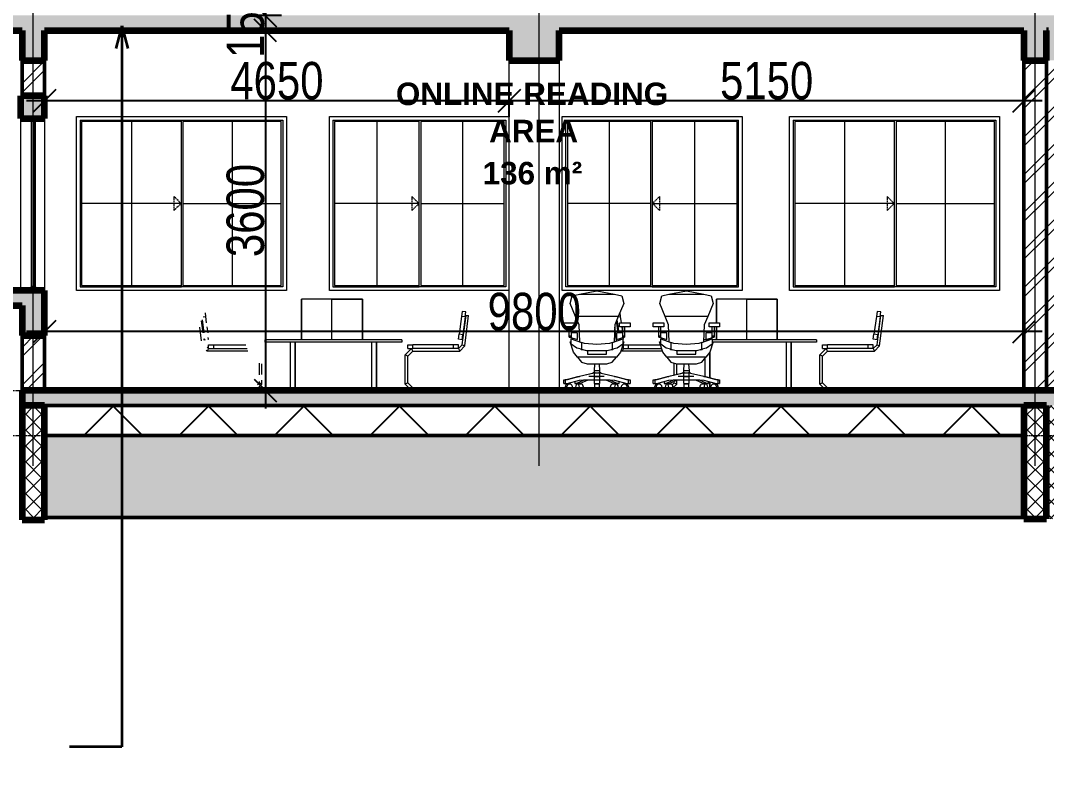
# Model space of a CAD drawing. Header units: millimetres. Extents: x -35190 to 411743, y -233114 to 23872.
# Drawn here: x 71178 to 81443, y -224186 to -216586 of the extents above; entities that cross this region are included whole.
import ezdxf

# ---------------------------------------------------------------- set-up
doc = ezdxf.new("R2010")
doc.units = ezdxf.units.MM
doc.linetypes.add('Centre', pattern=[31.75, 6.35, -4.7625, 15.875, -4.7625])
doc.linetypes.add('Grid Line', pattern=[22.225, 12.7, -3.175, 3.175, -3.175])
for name, color, linetype, lineweight in [('A-ANNO-DIMS', 211, 'Continuous', 9), ('A-AREA-IDEN', 2, 'Continuous', 9), ('A-DETL-GENF', 92, 'Continuous', 18), ('A-DETL-THIN', 151, 'Continuous', 18), ('A-FLOR-LEVL', 51, 'Continuous', 18), ('A-GENM', 13, 'Continuous', 18), ('A-GLAZ', 151, 'Continuous', 18), ('A-GLAZ-SILL', 1, 'Continuous', 18), ('A-WALL', 113, 'Continuous', 18), ('A-WALL-PATT', 111, 'Continuous', 18), ('G-ANNO-TEXT', 231, 'Continuous', 9), ('G-IMPT', 8, 'Continuous', 18), ('I-FURN', 30, 'Continuous', 18), ('Q-CASE', 31, 'Continuous', 18), ('S-GRID', 1, 'Continuous', 9)]:
    doc.layers.add(name, color=color, linetype=linetype, lineweight=lineweight)
doc.styles.add('Arial_3', font='arial.ttf', dxfattribs={"width": 0.8, "height": 375})
doc.styles.add('Arial_B', font='arialbd.ttf', dxfattribs={"height": 225})
doc.styles.add('Tempus Sans ITC_B', font='', dxfattribs={"height": 300})
doc.styles.get('Tempus Sans ITC_B').set_extended_font_data('Tempus Sans ITC', bold=True)
doc.dimstyles.new('main_4_5mm', dxfattribs={"dimscale": 304.8, "dimtxt": 382.597275, "dimasz": 0.738189, "dimexe": 0.590551, "dimexo": 0.0625, "dimgap": 0.024606, "dimtad": 1, "dimdec": 0, "dimzin": 0, "dimdsep": 46, "dimtxsty": 'Arial_3', "dimblk1": 'OBLIQUE', "dimblk2": 'OBLIQUE', "dimsah": 1, "dimcen": 0.09, "dimdle": 0.590551, "dimazin": 0, "dimtfac": 1, "dimtdec": 4, "dimtix": 1, "dimtmove": 0, "dimatfit": 3, "dimfxl": 0.590551, "dimfxlon": 1, "dimtvp": 1, "dimtolj": 1, "dimtzin": 0, "dimarcsym": 2})
pattern_1 = [(45, (95014.18, -213760.84), (-188.5854, 188.5854), []), (45, (95014.18, -213475.09), (-188.5854, 188.5854), [])]

# ---------------------------------------------------------------- blocks, each defined once
blk = doc.blocks.new('Sliding - 2L - SL1_5 X 1_8-424779-Section 3')
at = {"layer": 'A-GLAZ'}
h = blk.add_hatch(dxfattribs=at)
h.set_pattern_fill('FP_2', color=256, style=0, pattern_type=2)
h.set_pattern_definition([(45, (12995.35, 6975), (-159.099, 159.099), []), (135, (12995.35, 6975), (-159.099, -159.099), [])])
h.paths.add_polyline_path([(-10841, 1450), (-10736, 1450), (-10736, 1470), (-10841, 1470)])
for p, q in [((-10841, 3170), (-10841, 1470)), ((-10736, 3154), (-10736, 1486)), ((-10691, 1486), (-10691, 3154))]:
    blk.add_line(p, q, dxfattribs=at)
at = {"layer": 'A-GLAZ', "lineweight": 25}
for p, q in [((-10736, 3170), (-10736, 3154)), ((-10736, 3154), (-10691, 3154)), ((-10691, 3154), (-10691, 3170)), ((-10736, 1470), (-10841, 1470)), ((-10841, 1470), (-10841, 1450)), ((-10691, 1486), (-10736, 1486)), ((-10736, 1486), (-10736, 1450)), ((-10736, 1450), (-10736, 1470)), ((-10691, 1450), (-10691, 1486))]:
    blk.add_line(p, q, dxfattribs=at)
at = {"layer": 'A-GLAZ-SILL'}
blk.add_line((-10701, 1486), (-10701, 3154), dxfattribs=at)
blk = doc.blocks.new('Sliding - 2L - SL2_1 X 1_8-416756-Section 3')
at = {"layer": 'A-GLAZ'}
for p, q in [((-10245, 3154), (-10245, 1486)), ((-10245, 3154), (-9231, 3154)), ((-10230, 3139), (-10230, 1501)), ((-9231, 3139), (-10230, 3139)), ((-9731, 3139), (-9731, 1501)), ((-9231, 1486), (-9231, 3154)), ((-9231, 3154), (-8217, 3154)), ((-9216, 3139), (-9216, 1501)), ((-8232, 3139), (-9216, 3139)), ((-8724, 3139), (-8724, 1501)), ((-8232, 1501), (-8232, 3139)), ((-8217, 3154), (-8217, 1486)), ((-9235, 2320), (-10230, 2320)), ((-9216, 2320), (-8232, 2320)), ((-10245, 1486), (-9231, 1486)), ((-10230, 1501), (-9231, 1501)), ((-8217, 1486), (-9231, 1486)), ((-9216, 1501), (-8232, 1501))]:
    blk.add_line(p, q, dxfattribs=at)
at = {"layer": 'A-GLAZ', "linetype": 'Centre'}
for p, q in [((-9235, 2320), (-9306, 2391)), ((-9306, 2391), (-9306, 2249)), ((-9235, 2320), (-9306, 2249))]:
    blk.add_line(p, q, dxfattribs=at)
blk = doc.blocks.new('Sliding - 2L - SL1_8 X 1_8-417365-Section 3')
at = {"layer": 'A-GLAZ'}
for p, q in [((-7715, 3154), (-7715, 1486)), ((-7715, 3154), (-6851, 3154)), ((-7700, 3139), (-7700, 1501)), ((-6851, 3139), (-7700, 3139)), ((-7276, 3139), (-7276, 1501)), ((-6851, 1486), (-6851, 3154)), ((-6851, 3154), (-5987, 3154)), ((-6836, 3139), (-6836, 1501)), ((-6002, 3139), (-6836, 3139)), ((-6419, 3139), (-6419, 1501)), ((-6002, 1501), (-6002, 3139)), ((-5987, 3154), (-5987, 1486)), ((-6855, 2320), (-7700, 2320)), ((-6836, 2320), (-6002, 2320)), ((-7715, 1486), (-6851, 1486)), ((-7700, 1501), (-6851, 1501)), ((-5987, 1486), (-6851, 1486)), ((-6836, 1501), (-6002, 1501))]:
    blk.add_line(p, q, dxfattribs=at)
at = {"layer": 'A-GLAZ', "linetype": 'Centre'}
for p, q in [((-6855, 2320), (-6926, 2391)), ((-6926, 2391), (-6926, 2249)), ((-6855, 2320), (-6926, 2249))]:
    blk.add_line(p, q, dxfattribs=at)
blk = doc.blocks.new('Sliding - 2L - SL1_8 X 1_8-417557-Section 3')
at = {"layer": 'A-GLAZ'}
for p, q in [((-5385, 1486), (-5385, 3154)), ((-5385, 3154), (-4521, 3154)), ((-5370, 3139), (-5370, 1501)), ((-4536, 3139), (-5370, 3139)), ((-4953, 3139), (-4953, 1501)), ((-4536, 1501), (-4536, 3139)), ((-4521, 3154), (-3657, 3154)), ((-4521, 3154), (-4521, 1486)), ((-3672, 3139), (-4521, 3139)), ((-4097, 3139), (-4097, 1501)), ((-3672, 1501), (-3672, 3139)), ((-3657, 1486), (-3657, 3154)), ((-4536, 2320), (-5370, 2320)), ((-4517, 2320), (-3672, 2320)), ((-4521, 1486), (-5385, 1486)), ((-5370, 1501), (-4536, 1501)), ((-4521, 1501), (-3672, 1501)), ((-4521, 1486), (-3657, 1486))]:
    blk.add_line(p, q, dxfattribs=at)
at = {"layer": 'A-GLAZ', "linetype": 'Centre'}
for p, q in [((-4517, 2320), (-4447, 2391)), ((-4447, 2391), (-4447, 2249)), ((-4517, 2320), (-4447, 2249))]:
    blk.add_line(p, q, dxfattribs=at)
blk = doc.blocks.new('Sliding - 2L - SL2_1 X 1_8-V1-Section 3')
at = {"layer": 'A-GLAZ'}
for p, q in [((-801, 3190), (-816, 3190)), ((-816, 3190), (-816, 1450)), ((-801, 1450), (-816, 1450))]:
    blk.add_line(p, q, dxfattribs=at)
blk = doc.blocks.new('Casework 1 - Casework 1-478824-Section 3')
at = {"layer": 'Q-CASE', "lineweight": 35}
blk.add_line((-10826, 3395), (-10826, 3750), dxfattribs=at)
blk = doc.blocks.new('School05 - 12ZCVC05_dwg-579463-Section 3')
at = {"layer": 'G-IMPT', "lineweight": 9}
for p, q in [((-3575, 1364), (-3879, 1364)), ((-3575, 1364), (-3879, 1364)), ((-3879, 1364), (-3879, 1126)), ((-3879, 1126), (-3879, 1364)), ((-3270, 1364), (-3575, 1364)), ((-3575, 1364), (-3270, 1364)), ((-3575, 958), (-3575, 1364)), ((-3575, 958), (-3575, 1364)), ((-3270, 1364), (-3270, 958)), ((-3270, 958), (-3270, 1364)), ((-3879, 1087), (-3879, 958)), ((-3879, 958), (-3879, 1087)), ((-3947, 958), (-4006, 958)), ((-3947, 958), (-4006, 958)), ((-2876, 958), (-3921, 958)), ((-2876, 958), (-3921, 958)), ((-2876, 933), (-3912, 933)), ((-2876, 933), (-3912, 933)), ((-3181, 933), (-3181, 450)), ((-3181, 933), (-3181, 450)), ((-3130, 933), (-3130, 450)), ((-3130, 450), (-3130, 933)), ((-2876, 958), (-2876, 933)), ((-2876, 958), (-2876, 933)), ((-3943, 834), (-3943, 578)), ((-3943, 578), (-3943, 834)), ((-3994, 770), (-3994, 591)), ((-3994, 770), (-3994, 591)), ((-3994, 521), (-3994, 513)), ((-3994, 521), (-3994, 513)), ((-3943, 537), (-3943, 450)), ((-3943, 450), (-3943, 537))]:
    blk.add_line(p, q, dxfattribs=at)
blk = doc.blocks.new('School05 - School05-579469-Section 3')
blk.add_blockref('School05 - 12ZCVC05_dwg-579463-Section 3', (0, 0))
blk = doc.blocks.new('Armless_Chair_987 - 12ZSTG19_dwg-581259-Section 3')
at = {"layer": 'G-IMPT', "lineweight": 9}
for p, q in [((-4863, 1025), (-4879, 1147)), ((-4874, 1157), (-4856, 1026)), ((-4862, 1187), (-4840, 1190)), ((-4845, 1227), (-4840, 1190)), ((-4840, 1190), (-4832, 1126)), ((-4879, 945), (-4896, 1084)), ((-4826, 1087), (-4818, 1028)), ((-4853, 954), (-4855, 966)), ((-4847, 958), (-4849, 968)), ((-4847, 958), (-4839, 959)), ((-4817, 962), (-4809, 963)), ((-4809, 963), (-4812, 979)), ((-4822, 844), (-4832, 854)), ((-4809, 869), (-4823, 883)), ((-4809, 869), (-4822, 844)), ((-4417, 844), (-4822, 844)), ((-4809, 869), (-4809, 907)), ((-4809, 907), (-4758, 907)), ((-4809, 869), (-4758, 869)), ((-4758, 907), (-4438, 907)), ((-4758, 869), (-4758, 907)), ((-4758, 869), (-4425, 869)), ((-4301, 605), (-4301, 723)), ((-4276, 611), (-4276, 717)), ((-4320, 507), (-4301, 526)), ((-4313, 476), (-4276, 514)), ((-4301, 526), (-4301, 541)), ((-4301, 526), (-4276, 514)), ((-4276, 514), (-4276, 552)), ((-4873, 453), (-4873, 450)), ((-4830, 475), (-4862, 475)), ((-4809, 451), (-4809, 450)), ((-4756, 475), (-4497, 475)), ((-4422, 475), (-4391, 475))]:
    blk.add_line(p, q, dxfattribs=at)
blk = doc.blocks.new('Armless_Chair_987 - Armless_Chair_987-581265-Section 3')
blk.add_blockref('Armless_Chair_987 - 12ZSTG19_dwg-581259-Section 3', (0, 0))
blk = doc.blocks.new('Armless_Chair_987 - 12ZSTG19_dwg-V35-Section 3')
at = {"layer": 'G-IMPT', "lineweight": 9}
for p, q in [((-2271, 1240), (-2278, 1190)), ((-2234, 1235), (-2271, 1240)), ((-2241, 1185), (-2234, 1235)), ((-2278, 1190), (-2302, 1013)), ((-2241, 1185), (-2278, 1190)), ((-2271, 907), (-2233, 1199)), ((-2241, 1185), (-2264, 1008)), ((-2246, 895), (-2208, 1199)), ((-2233, 1199), (-2208, 1199)), ((-2309, 963), (-2302, 1013)), ((-2271, 958), (-2309, 963)), ((-2264, 1008), (-2302, 1013)), ((-2271, 958), (-2264, 1008)), ((-2843, 806), (-2779, 869)), ((-2817, 869), (-2817, 907)), ((-2817, 907), (-2766, 907)), ((-2817, 869), (-2766, 869)), ((-2817, 793), (-2766, 844)), ((-2766, 844), (-2779, 869)), ((-2360, 907), (-2766, 907)), ((-2766, 869), (-2766, 907)), ((-2360, 869), (-2766, 869)), ((-2766, 844), (-2297, 844)), ((-2309, 907), (-2360, 907)), ((-2360, 869), (-2360, 907)), ((-2309, 869), (-2360, 869)), ((-2309, 869), (-2271, 907)), ((-2309, 869), (-2309, 907)), ((-2309, 869), (-2297, 844)), ((-2297, 844), (-2246, 895)), ((-2271, 907), (-2246, 895)), ((-2843, 514), (-2843, 806)), ((-2817, 793), (-2843, 806)), ((-2817, 526), (-2817, 793)), ((-2817, 526), (-2843, 514)), ((-2779, 450), (-2843, 514)), ((-2766, 475), (-2817, 526)), ((-2766, 475), (-2779, 450)), ((-2309, 475), (-2766, 475)), ((-2309, 475), (-2246, 475)), ((-2309, 475), (-2309, 450)), ((-2246, 475), (-2246, 450))]:
    blk.add_line(p, q, dxfattribs=at)
blk = doc.blocks.new('Armless_Chair_987 - Armless_Chair_987-581879-Section 3')
blk.add_blockref('Armless_Chair_987 - 12ZSTG19_dwg-V35-Section 3', (0, 0))
blk = doc.blocks.new('HermanMiller_Seating_Aeron_WorkChair_9870 - Armpad_PostureFit_Graphite-V17-Section 3')
at = {"layer": 'A-GENM'}
blk.add_line((25520, 4339), (25364, 4339), dxfattribs=at)
at = {"layer": 'I-FURN'}
for p, q in [((25179, 5070), (25199, 5146)), ((25199, 5146), (25272, 5162)), ((25272, 5162), (25446, 5198)), ((25272, 5162), (25621, 5162)), ((25446, 5198), (25621, 5162)), ((25621, 5162), (25694, 5146)), ((25694, 5146), (25714, 5070)), ((25233, 4940), (25179, 5070)), ((25714, 5070), (25660, 4940)), ((25268, 4857), (25233, 4940)), ((25660, 4940), (25233, 4940)), ((25660, 4940), (25625, 4857)), ((25114, 4837), (25114, 4876)), ((25114, 4876), (25220, 4876)), ((25220, 4837), (25114, 4837)), ((25170, 4745), (25170, 4837)), ((25188, 4837), (25188, 4745)), ((25220, 4876), (25220, 4837)), ((25274, 4687), (25268, 4857)), ((25625, 4857), (25618, 4687)), ((25673, 4837), (25673, 4876)), ((25673, 4876), (25779, 4876)), ((25779, 4837), (25673, 4837)), ((25704, 4745), (25704, 4837)), ((25723, 4837), (25723, 4745)), ((25779, 4876), (25779, 4837)), ((25170, 4733), (25170, 4745)), ((25170, 4745), (25188, 4745)), ((25170, 4733), (25188, 4733)), ((25173, 4733), (25252, 4709)), ((25252, 4774), (25188, 4778)), ((25188, 4745), (25188, 4733)), ((25252, 4709), (25252, 4774)), ((25704, 4778), (25641, 4774)), ((25641, 4774), (25641, 4709)), ((25641, 4709), (25720, 4733)), ((25704, 4733), (25704, 4745)), ((25704, 4745), (25723, 4745)), ((25704, 4733), (25723, 4733)), ((25723, 4745), (25723, 4733)), ((25211, 4582), (25178, 4687)), ((25178, 4687), (25187, 4687)), ((25187, 4687), (25189, 4685)), ((25189, 4664), (25189, 4717)), ((25189, 4717), (25291, 4681)), ((25245, 4622), (25189, 4664)), ((25291, 4612), (25245, 4622)), ((25322, 4670), (25291, 4681)), ((25291, 4681), (25291, 4612)), ((25446, 4660), (25322, 4670)), ((25571, 4670), (25446, 4660)), ((25602, 4681), (25571, 4670)), ((25602, 4681), (25704, 4717)), ((25602, 4612), (25602, 4681)), ((25648, 4622), (25602, 4612)), ((25704, 4664), (25648, 4622)), ((25715, 4687), (25681, 4582)), ((25704, 4717), (25704, 4664)), ((25704, 4685), (25706, 4687)), ((25706, 4687), (25715, 4687)), ((25252, 4532), (25211, 4582)), ((25641, 4532), (25252, 4532)), ((25252, 4532), (25292, 4482)), ((25285, 4613), (25288, 4610)), ((25288, 4610), (25310, 4607)), ((25291, 4612), (25343, 4599)), ((25343, 4599), (25550, 4599)), ((25352, 4599), (25352, 4563)), ((25352, 4563), (25541, 4563)), ((25541, 4563), (25541, 4599)), ((25550, 4599), (25602, 4612)), ((25583, 4607), (25604, 4610)), ((25600, 4482), (25641, 4532)), ((25604, 4610), (25608, 4613)), ((25681, 4582), (25641, 4532)), ((25292, 4482), (25347, 4467)), ((25347, 4467), (25546, 4467)), ((25422, 4467), (25417, 4396)), ((25476, 4396), (25471, 4467)), ((25546, 4467), (25600, 4482)), ((25133, 4307), (25256, 4340)), ((25272, 4340), (25149, 4307)), ((25256, 4340), (25405, 4374)), ((25256, 4340), (25272, 4340)), ((25427, 4375), (25272, 4340)), ((25409, 4375), (25405, 4374)), ((25409, 4374), (25409, 4375)), ((25413, 4375), (25409, 4375)), ((25413, 4375), (25421, 4375)), ((25417, 4396), (25418, 4373)), ((25446, 4396), (25417, 4396)), ((25421, 4374), (25421, 4375)), ((25421, 4375), (25426, 4375)), ((25421, 4340), (25421, 4374)), ((25421, 4307), (25421, 4340)), ((25421, 4340), (25472, 4340)), ((25426, 4375), (25427, 4375)), ((25427, 4374), (25427, 4375)), ((25427, 4375), (25466, 4375)), ((25476, 4396), (25446, 4396)), ((25472, 4374), (25466, 4375)), ((25466, 4375), (25466, 4374)), ((25466, 4375), (25467, 4375)), ((25467, 4375), (25472, 4375)), ((25472, 4375), (25480, 4375)), ((25472, 4375), (25472, 4374)), ((25621, 4340), (25472, 4374)), ((25472, 4374), (25472, 4340)), ((25472, 4340), (25472, 4307)), ((25475, 4373), (25476, 4396)), ((25484, 4375), (25480, 4375)), ((25488, 4374), (25484, 4375)), ((25484, 4375), (25484, 4374)), ((25488, 4374), (25637, 4340)), ((25744, 4307), (25621, 4340)), ((25621, 4340), (25637, 4340)), ((25637, 4340), (25760, 4307)), ((25114, 4271), (25114, 4307)), ((25114, 4307), (25130, 4307)), ((25114, 4271), (25130, 4271)), ((25149, 4307), (25130, 4307)), ((25130, 4307), (25130, 4271)), ((25130, 4271), (25149, 4271)), ((25149, 4271), (25272, 4304)), ((25173, 4263), (25158, 4263)), ((25225, 4291), (25225, 4271)), ((25225, 4271), (25237, 4271)), ((25237, 4271), (25313, 4304)), ((25278, 4271), (25237, 4271)), ((25293, 4263), (25252, 4263)), ((25272, 4304), (25421, 4307)), ((25354, 4304), (25278, 4271)), ((25313, 4304), (25380, 4306)), ((25354, 4304), (25313, 4304)), ((25421, 4306), (25354, 4304)), ((25421, 4271), (25421, 4307)), ((25421, 4307), (25472, 4307)), ((25421, 4271), (25472, 4271)), ((25472, 4263), (25421, 4263)), ((25421, 4263), (25421, 4232)), ((25421, 4232), (25421, 4200)), ((25423, 4271), (25424, 4263)), ((25469, 4263), (25469, 4271)), ((25472, 4307), (25621, 4304)), ((25472, 4307), (25472, 4271)), ((25539, 4304), (25472, 4306)), ((25472, 4232), (25472, 4263)), ((25472, 4200), (25472, 4232)), ((25513, 4306), (25580, 4304)), ((25615, 4271), (25539, 4304)), ((25580, 4304), (25539, 4304)), ((25580, 4304), (25656, 4271)), ((25641, 4263), (25599, 4263)), ((25656, 4271), (25615, 4271)), ((25621, 4304), (25744, 4271)), ((25656, 4271), (25668, 4271)), ((25668, 4271), (25668, 4291)), ((25735, 4263), (25719, 4263)), ((25763, 4307), (25744, 4307)), ((25744, 4271), (25763, 4271)), ((25763, 4271), (25763, 4307)), ((25763, 4307), (25779, 4307)), ((25763, 4271), (25779, 4271)), ((25779, 4307), (25779, 4271))]:
    blk.add_line(p, q, dxfattribs=at)
for centre, ratio, start_param, end_param in [((25158, 4232), 0.951057, 0, 1.570796), ((25158, 4232), 0.951057, 1.570796, 3.141593), ((25173, 4232), 0.951057, 4.712389, 7.853982), ((25173, 4232), 0.951057, 1.570796, 4.712389), ((25252, 4232), 0.587785, 4.712389, 7.853982), ((25252, 4232), 0.587785, 1.570796, 4.712389), ((25293, 4232), 0.587785, 4.712389, 6.283185), ((25293, 4232), 0.587785, 3.141593, 4.712389), ((25599, 4232), 0.587785, 0, 1.570796), ((25599, 4232), 0.587785, 1.570796, 3.141593), ((25641, 4232), 0.587785, 4.712389, 7.853982), ((25641, 4232), 0.587785, 1.570796, 4.712389), ((25719, 4232), 0.951057, 4.712389, 7.853982), ((25719, 4232), 0.951057, 1.570796, 4.712389), ((25735, 4232), 0.951057, 4.712389, 6.283185), ((25735, 4232), 0.951057, 3.141593, 4.712389)]:
    blk.add_ellipse(centre, major_axis=(0, 31.7), ratio=ratio, start_param=start_param, end_param=end_param, dxfattribs=at)
blk = doc.blocks.new('School05 - 12ZCVC05_dwg-V36-Section 3')
at = {"layer": 'G-IMPT', "lineweight": 9}
for p, q in [((-7725, 1364), (-8029, 1364)), ((-7725, 1364), (-8029, 1364)), ((-8029, 1364), (-8029, 958)), ((-8029, 958), (-8029, 1364)), ((-7420, 1364), (-7725, 1364)), ((-7725, 1364), (-7420, 1364)), ((-7725, 958), (-7725, 1364)), ((-7725, 958), (-7725, 1364)), ((-7420, 1364), (-7420, 958)), ((-7420, 958), (-7420, 1364)), ((-7026, 958), (-8398, 958)), ((-8398, 958), (-8398, 933)), ((-7026, 958), (-8398, 958)), ((-8398, 958), (-8398, 933)), ((-7026, 933), (-8398, 933)), ((-7026, 933), (-8398, 933)), ((-8144, 933), (-8144, 450)), ((-8144, 933), (-8144, 450)), ((-8093, 933), (-8093, 450)), ((-8093, 450), (-8093, 933)), ((-7331, 933), (-7331, 450)), ((-7331, 933), (-7331, 450)), ((-7280, 933), (-7280, 450)), ((-7280, 450), (-7280, 933)), ((-7026, 958), (-7026, 933)), ((-7026, 958), (-7026, 933))]:
    blk.add_line(p, q, dxfattribs=at)
blk = doc.blocks.new('School05 - School05-V37-Section 3')
blk.add_blockref('School05 - 12ZCVC05_dwg-V36-Section 3', (0, 0))
blk = doc.blocks.new('Armless_Chair_987 - Armless_Chair_987-V38-Section 3')
blk.add_blockref('Armless_Chair_987 - 12ZSTG19_dwg-V35-Section 3', (-4150, 0))
blk = doc.blocks.new('_Oblique')
at = {"color": 0, "linetype": 'ByBlock', "lineweight": -2}
blk.add_line((-0.5, -0.5), (0.5, 0.5), dxfattribs=at)
blk = doc.blocks.new('*D1377')
at = {"layer": 'A-ANNO-DIMS', "color": 0, "lineweight": -2, "transparency": 16777216}
for p, q in [((73628, -212756), (73628, -216716)), ((73789, -212936), (73448, -212936)), ((73789, -216536), (73448, -216536))]:
    blk.add_line(p, q, dxfattribs=at)
at = {"layer": 'Defpoints', "color": 0, "transparency": 16777216}
for p in [(73808, -212936), (73628, -216536), (73808, -216536)]:
    blk.add_point(p, dxfattribs=at)
at = {"layer": 'A-ANNO-DIMS', "color": 0, "lineweight": -2, "transparency": 16777216, "xscale": 224.9999999999999, "yscale": 224.9999999999999, "zscale": 224.9999999999999}
for p, rotation in [((73628, -212936), 90), ((73628, -216536), 270)]:
    blk.add_blockref('_Oblique', p, dxfattribs=dict(at, rotation=rotation))
at = {"layer": 'A-ANNO-DIMS', "color": 0, "transparency": 16777216, "insert": (73429, -214736), "char_height": 375, "width": 991.69, "attachment_point": 5, "rotation": 90, "style": 'Arial_3'}
blk.add_mtext('\\A1;3600', dxfattribs=at)
blk = doc.blocks.new('*D1378')
at = {"layer": 'A-ANNO-DIMS', "color": 0, "lineweight": -2, "transparency": 16777216}
for p, q in [((73628, -216536), (73628, -216311)), ((73789, -216536), (73448, -216536)), ((73628, -216536), (73628, -216686)), ((73789, -216686), (73448, -216686)), ((73628, -216686), (73628, -216911))]:
    blk.add_line(p, q, dxfattribs=at)
at = {"layer": 'Defpoints', "color": 0, "transparency": 16777216}
for p in [(73808, -216536), (73628, -216686), (73808, -216686)]:
    blk.add_point(p, dxfattribs=at)
at = {"layer": 'A-ANNO-DIMS', "color": 0, "lineweight": -2, "transparency": 16777216, "xscale": 224.9999999999999, "yscale": 224.9999999999999, "zscale": 224.9999999999999}
for p, rotation in [((73628, -216536), 270), ((73628, -216686), 90)]:
    blk.add_blockref('_Oblique', p, dxfattribs=dict(at, rotation=rotation))
at = {"layer": 'A-ANNO-DIMS', "color": 0, "transparency": 16777216, "insert": (73429, -216611), "char_height": 375, "width": 743.77, "attachment_point": 5, "rotation": 90, "style": 'Arial_3'}
blk.add_mtext('\\A1;150', dxfattribs=at)
blk = doc.blocks.new('*D1379')
at = {"layer": 'A-ANNO-DIMS', "color": 0, "lineweight": -2, "transparency": 16777216}
for p, q in [((73628, -216506), (73628, -220466)), ((73789, -216686), (73448, -216686)), ((73789, -220286), (73448, -220286))]:
    blk.add_line(p, q, dxfattribs=at)
at = {"layer": 'Defpoints', "color": 0, "transparency": 16777216}
for p in [(73808, -216686), (73628, -220286), (73808, -220286)]:
    blk.add_point(p, dxfattribs=at)
at = {"layer": 'A-ANNO-DIMS', "color": 0, "lineweight": -2, "transparency": 16777216, "xscale": 224.9999999999999, "yscale": 224.9999999999999, "zscale": 224.9999999999999}
for p, rotation in [((73628, -216686), 90), ((73628, -220286), 270)]:
    blk.add_blockref('_Oblique', p, dxfattribs=dict(at, rotation=rotation))
at = {"layer": 'A-ANNO-DIMS', "color": 0, "transparency": 16777216, "insert": (73429, -218486), "char_height": 375, "width": 991.69, "attachment_point": 5, "rotation": 90, "style": 'Arial_3'}
blk.add_mtext('\\A1;3600', dxfattribs=at)
blk = doc.blocks.new('*D1403')
at = {"layer": 'A-ANNO-DIMS', "color": 0, "lineweight": -2, "transparency": 16777216}
for p, q in [((76068, -217550), (76068, -217209)), ((81218, -217550), (81218, -217209)), ((81398, -217389), (75888, -217389))]:
    blk.add_line(p, q, dxfattribs=at)
at = {"layer": 'Defpoints', "color": 0, "transparency": 16777216}
for p in [(76068, -217389), (76068, -217569), (81218, -217569)]:
    blk.add_point(p, dxfattribs=at)
at = {"layer": 'A-ANNO-DIMS', "color": 0, "lineweight": -2, "transparency": 16777216, "xscale": 224.9999999999999, "yscale": 224.9999999999999, "zscale": 224.9999999999999, "rotation": 180}
blk.add_blockref('_Oblique', (76068, -217389), dxfattribs=at)
at = {"layer": 'A-ANNO-DIMS', "color": 0, "lineweight": -2, "transparency": 16777216, "xscale": 224.9999999999999, "yscale": 224.9999999999999, "zscale": 224.9999999999999}
blk.add_blockref('_Oblique', (81218, -217389), dxfattribs=at)
at = {"layer": 'A-ANNO-DIMS', "color": 0, "transparency": 16777216, "insert": (78643, -217190), "char_height": 375, "width": 991.69, "attachment_point": 5, "style": 'Arial_3'}
blk.add_mtext('\\A1;5150', dxfattribs=at)
blk = doc.blocks.new('*D1404')
at = {"layer": 'A-ANNO-DIMS', "color": 0, "lineweight": -2, "transparency": 16777216}
for p, q in [((71418, -217550), (71418, -217209)), ((76068, -217550), (76068, -217209)), ((76248, -217389), (71238, -217389))]:
    blk.add_line(p, q, dxfattribs=at)
at = {"layer": 'Defpoints', "color": 0, "transparency": 16777216}
for p in [(71418, -217389), (71418, -217569), (76068, -217569)]:
    blk.add_point(p, dxfattribs=at)
at = {"layer": 'A-ANNO-DIMS', "color": 0, "lineweight": -2, "transparency": 16777216, "xscale": 224.9999999999999, "yscale": 224.9999999999999, "zscale": 224.9999999999999, "rotation": 180}
blk.add_blockref('_Oblique', (71418, -217389), dxfattribs=at)
at = {"layer": 'A-ANNO-DIMS', "color": 0, "lineweight": -2, "transparency": 16777216, "xscale": 224.9999999999999, "yscale": 224.9999999999999, "zscale": 224.9999999999999}
blk.add_blockref('_Oblique', (76068, -217389), dxfattribs=at)
at = {"layer": 'A-ANNO-DIMS', "color": 0, "transparency": 16777216, "insert": (73743, -217190), "char_height": 375, "width": 991.69, "attachment_point": 5, "style": 'Arial_3'}
blk.add_mtext('\\A1;4650', dxfattribs=at)
blk = doc.blocks.new('*D1405')
at = {"layer": 'A-ANNO-DIMS', "color": 0, "lineweight": -2, "transparency": 16777216}
for p, q in [((71418, -219858), (71418, -219517)), ((81218, -219858), (81218, -219517)), ((81398, -219697), (71238, -219697))]:
    blk.add_line(p, q, dxfattribs=at)
at = {"layer": 'Defpoints', "color": 0, "transparency": 16777216}
for p in [(71418, -219697), (71418, -219877), (81218, -219877)]:
    blk.add_point(p, dxfattribs=at)
at = {"layer": 'A-ANNO-DIMS', "color": 0, "lineweight": -2, "transparency": 16777216, "xscale": 224.9999999999999, "yscale": 224.9999999999999, "zscale": 224.9999999999999, "rotation": 180}
blk.add_blockref('_Oblique', (71418, -219697), dxfattribs=at)
at = {"layer": 'A-ANNO-DIMS', "color": 0, "lineweight": -2, "transparency": 16777216, "xscale": 224.9999999999999, "yscale": 224.9999999999999, "zscale": 224.9999999999999}
blk.add_blockref('_Oblique', (81218, -219697), dxfattribs=at)
at = {"layer": 'A-ANNO-DIMS', "color": 0, "transparency": 16777216, "insert": (76318, -219499), "char_height": 375, "width": 991.69, "attachment_point": 5, "style": 'Arial_3'}
blk.add_mtext('\\A1;9800', dxfattribs=at)

msp = doc.modelspace()

# ---------------------------------------------------------------- hatches: boundary and pattern name
at = {"layer": 'A-DETL-GENF'}
h = msp.add_hatch(dxfattribs=at)
h.set_pattern_fill('FP_3', style=0, pattern_type=2)
h.set_pattern_definition([(50, (95014.18, -213760.84), (191.2931, -16.7364), [20.003, -220.028]), (355, (95014.18, -213760.84), (-37.0045, 200.6095), [16.002, -176.022]), (100.451, (95030.13, -213762.23), (154.2901, 183.8728), [17, -186.995]), (46.184, (95014.18, -213707.5), (284.633, -44.1445), [30.004, -330.041]), (96.636, (95037.9, -213711.18), (249.2724, 259.7988), [25.499, -280.492]), (351.184, (95014.18, -213707.5), (249.275, 259.797), [24.003, -264.033]), (21, (95040.85, -213720.83), (159.19475, -107.37875), [20.002, -220.027]), (326, (95040.85, -213720.83), (64.8925, 193.3972), [16.002, -176.022]), (71.451, (95054.12, -213729.78), (224.0884, 86.0174), [17, -186.995]), (37.5, (95014.184, -213760.837), (3.24264, 88.78263), [8.801, -165.087, 8.801, -169.888, -176.689]), (37.5, (95014.184, -213760.837), (3.24264, 88.78263), [-352.577, 8.801, -167.888]), (7.5, (95014.18, -213760.84), (70.16022, 105.18966), [8.801, -93.078, 8.801, -161.087, -67.342]), (7.5, (95014.18, -213760.84), (70.16022, 105.18966), [-271.767, 8.801, -58.541]), (327.5, (94954.71, -213760.84), (142.37024, -6.01556), [8.801, -57.874, 8.801, -199.225, -276.034]), (327.5, (94954.71, -213760.84), (142.37024, -6.01556), [-274.701, 8.801, -267.233]), (317.5, (94928.04, -213760.84), (155.5355, 26.69786), [8.801, -77.876, 8.801, -129.349, -196.024]), (317.5, (94928.04, -213760.84), (155.5355, 26.69786), [-224.828, 8.801, -187.223])])
h.paths.add_polyline_path([(98217.7, -220440.5), (98217.7, -220290.5), (95967.7, -220290.5), (95967.7, -220435.8), (97992.7, -220435.8), (97992.7, -220440.5), (98072.2, -220440.5)])
h.paths.add_polyline_path([(116538.5, -220435.8), (123467.7, -220435.8), (123467.7, -220285.8), (104067.7, -220285.8), (104067.7, -220435.8), (116018.3, -220435.8)])
h.paths.add_polyline_path([(90117.7, -220435.8), (90117.7, -220285.8), (71192.7, -220285.8), (71192.7, -220435.8), (90009.5, -220435.8)])
h.paths.add_polyline_path([(123300.8, -219735.8), (123467.7, -219735.8), (123467.7, -219435.8), (123917.7, -219435.8), (123917.7, -219285.8), (123242.7, -219285.8), (123242.7, -219735.8)])
h.paths.add_polyline_path([(71283.1, -219735.8), (71417.7, -219735.8), (71417.7, -219285.8), (70742.7, -219285.8), (70742.7, -219435.8), (71192.7, -219435.8), (71192.7, -219735.8)])
h.paths.add_polyline_path([(87408.6, -217585.8), (87467.7, -217585.8), (87467.7, -217360.8), (87242.7, -217360.8), (87242.7, -217585.8)])
h.paths.add_polyline_path([(90009.5, -217585.8), (90117.7, -217585.8), (90117.7, -217360.8), (89892.7, -217360.8), (89892.7, -217585.8)])
h.paths.add_polyline_path([(98072.2, -217585.8), (98217.7, -217585.8), (98217.7, -217360.8), (97992.7, -217360.8), (97992.7, -217585.8)])
h.paths.add_polyline_path([(95991.5, -217585.8), (96192.7, -217585.8), (96192.7, -217360.8), (95967.7, -217360.8), (95967.7, -217585.8)])
h.paths.add_polyline_path([(71177.7, -217565.8), (71417.7, -217565.8), (71417.7, -217340.8), (71177.7, -217340.8), (71177.7, -217437)])
h.paths.add_polyline_path([(123300.8, -217545.8), (123467.7, -217545.8), (123467.7, -217320.8), (123242.7, -217320.8), (123242.7, -217545.8)])
h.paths.add_polyline_path([(76567.7, -216985.8), (76567.7, -216685.8), (81217.7, -216685.8), (81217.7, -216985.8), (81442.7, -216985.8), (81442.7, -216685.8), (81462.7, -216685.8), (81462.7, -216985.8), (81667.7, -216985.8), (81667.7, -216685.8), (87242.7, -216685.8), (87242.7, -216985.8), (87467.7, -216985.8), (87467.7, -216685.8), (89892.7, -216685.8), (89892.7, -216985.8), (90117.7, -216985.8), (90117.7, -216535.8), (70742.7, -216535.8), (70742.7, -216685.8), (71192.7, -216685.8), (71192.7, -216985.8), (71417.7, -216985.8), (71417.7, -216685.8), (76067.7, -216685.8), (76067.7, -216985.8)])
h.paths.add_polyline_path([(98072.2, -216985.8), (98217.7, -216985.8), (98217.7, -216535.8), (95967.7, -216535.8), (95967.7, -216985.8), (96192.7, -216985.8), (96192.7, -216685.8), (97992.7, -216685.8), (97992.7, -216985.8)])
h.paths.add_polyline_path([(104292.7, -216985.8), (104292.7, -216685.8), (110092.7, -216685.8), (110092.7, -216985.8), (110317.7, -216985.8), (110317.7, -216685.8), (112992.7, -216685.8), (112992.7, -216985.8), (113217.7, -216985.8), (113217.7, -216685.8), (113237.7, -216685.8), (113237.7, -216985.8), (113442.7, -216985.8), (113442.7, -216685.8), (123242.7, -216685.8), (123242.7, -216985.8), (123467.7, -216985.8), (123467.7, -216685.8), (123917.7, -216685.8), (123917.7, -216535.8), (104067.7, -216535.8), (104067.7, -216985.8)])
h.paths.add_polyline_path([(98217.7, -213835.8), (98217.7, -213610.8), (97992.7, -213610.8), (97992.7, -213835.8), (98072.2, -213835.8)])
h.paths.add_polyline_path([(96192.7, -213835.8), (96192.7, -213610.8), (95967.7, -213610.8), (95967.7, -213835.8), (95991.5, -213835.8)])
h.paths.add_polyline_path([(123467.7, -213795.8), (123467.7, -213570.8), (123242.7, -213570.8), (123242.7, -213795.8), (123300.8, -213795.8)])
h.paths.add_polyline_path([(71192.7, -213795.8), (71417.7, -213795.8), (71417.7, -213570.8), (71192.7, -213570.8)])
h.paths.add_polyline_path([(90117.7, -213795.8), (90117.7, -213570.8), (89892.7, -213570.8), (89892.7, -213795.8), (90009.5, -213795.8)])
h.paths.add_polyline_path([(117542.7, -213235.8), (117542.7, -212935.8), (123242.7, -212935.8), (123242.7, -213235.8), (123467.7, -213235.8), (123467.7, -212785.8), (104067.7, -212785.8), (104067.7, -213235.8), (104292.7, -213235.8), (104292.7, -212935.8), (109955.2, -212935.8), (109955.2, -213235.8), (110455.2, -213235.8), (110455.2, -212935.8), (112992.7, -212935.8), (112992.7, -213235.8), (113217.7, -213235.8), (113217.7, -212935.8), (113237.7, -212935.8), (113237.7, -213235.8), (113442.7, -213235.8), (113442.7, -212935.8), (117317.7, -212935.8), (117317.7, -213235.8)])
h.paths.add_polyline_path([(76067.7, -213235.8), (76567.7, -213235.8), (76567.7, -212935.8), (81217.7, -212935.8), (81217.7, -213235.8), (81442.7, -213235.8), (81442.7, -212935.8), (81462.7, -212935.8), (81462.7, -213235.8), (81667.7, -213235.8), (81667.7, -212935.8), (89892.7, -212935.8), (89892.7, -213235.8), (90117.7, -213235.8), (90117.7, -212785.8), (71192.7, -212785.8), (71192.7, -213235.8), (71417.7, -213235.8), (71417.7, -212935.8), (76067.7, -212935.8)])
h.paths.add_polyline_path([(98072.2, -213235.8), (98217.7, -213235.8), (98217.7, -212785.8), (95967.7, -212785.8), (95967.7, -213235.8), (96192.7, -213235.8), (96192.7, -212935.8), (97992.7, -212935.8), (97992.7, -213235.8)])
h.paths.add_polyline_path([(120317.7, -210685.8), (120317.7, -210460.8), (120092.7, -210460.8), (120092.7, -210685.8)])
h.paths.add_polyline_path([(98217.7, -210085.8), (98217.7, -209860.8), (97992.7, -209860.8), (97992.7, -210085.8)])
h.paths.add_polyline_path([(96192.7, -210085.8), (96192.7, -209860.8), (95967.7, -209860.8), (95967.7, -210085.8)])
h.paths.add_polyline_path([(89892.7, -210085.8), (90117.7, -210085.8), (90117.7, -209860.8), (89892.7, -209860.8)])
h.paths.add_polyline_path([(123821, -210045.8), (123917.7, -210045.8), (123917.7, -209895.8), (123467.7, -209895.8), (123467.7, -209820.8), (123242.7, -209820.8), (123242.7, -210045.8), (123300.8, -210045.8)])
h.paths.add_polyline_path([(70742.7, -210045.8), (71417.7, -210045.8), (71417.7, -209820.8), (71192.7, -209820.8), (71192.7, -209895.8), (70742.7, -209895.8)])
h.paths.add_polyline_path([(123467.7, -209515.8), (123467.7, -209185.8), (123242.7, -209185.8), (123242.7, -209515.8)])
h.paths.add_polyline_path([(71417.7, -209515.8), (71417.7, -209185.8), (71192.7, -209185.8), (71192.7, -209515.8)])
h = msp.add_hatch(dxfattribs=at)
h.set_pattern_fill('FP_6', style=0, pattern_type=2)
h.set_pattern_definition([(45, (95014.18, -213760.84), (-79.5495, 79.5495), []), (135, (95014.18, -213760.84), (-79.5495, -79.5495), [])])
h.paths.add_polyline_path([(71417.7, -221579), (71417.7, -220435.8), (71192.7, -220435.8), (71192.7, -221579)])
h.paths.add_polyline_path([(81217.7, -221568.9), (81442.2, -221568.9), (81442.2, -220435.8), (81217.7, -220435.8), (81217.7, -221331.6)])
h.paths.add_polyline_path([(81443.2, -221568.9), (81667.7, -221568.9), (81667.7, -220435.8), (81443.2, -220435.8), (81443.2, -221331.6)])
h.paths.add_polyline_path([(123467.7, -221556.4), (123467.7, -220435.8), (123242.7, -220435.8), (123242.7, -221556.4)])
h.paths.add_polyline_path([(113218.2, -221556.4), (113442.7, -221556.4), (113442.7, -220435.8), (113218.2, -220435.8)])
h.paths.add_polyline_path([(89892.7, -221556.4), (90117.7, -221556.4), (90117.7, -220435.8), (89892.7, -220435.8), (89892.7, -221331.6)])
h.paths.add_polyline_path([(113217.2, -221556.4), (113217.2, -220435.8), (112992.7, -220435.8), (112992.7, -221556.4)])
h.paths.add_polyline_path([(110317.7, -221556.4), (110317.7, -220435.8), (110092.7, -220435.8), (110092.7, -221556.4)])
h.paths.add_polyline_path([(96192.7, -221556.4), (96192.7, -220435.8), (95967.7, -220435.8), (95967.7, -221556.4)])
h.paths.add_polyline_path([(98217.7, -221556.4), (98217.7, -220440.5), (97992.7, -220440.5), (97992.7, -221556.4)])
h.paths.add_polyline_path([(104067.7, -221556.4), (104292.7, -221556.4), (104292.7, -220435.8), (104067.7, -220435.8), (104067.7, -221331.6)])
at = {"layer": 'A-DETL-GENF', "lineweight": 25}
h = msp.add_hatch(dxfattribs=at)
h.set_pattern_fill('FP_4', color=250, style=0, pattern_type=2)
h.set_pattern_definition([(45, (95014.2, -213760.84), (-477.297, 477.297), []), (135, (95014.2, -213760.84), (-477.297, -477.297), [])])
h.paths.add_polyline_path([(89892.7, -220735.8), (89892.7, -220435.8), (81667.7, -220435.8), (81667.7, -220735.8), (89489.3, -220735.8)])
h.paths.add_polyline_path([(72843.6, -220735.8), (81217.7, -220735.8), (81217.7, -220435.8), (71417.7, -220435.8), (71417.7, -220735.8)])
h.paths.add_polyline_path([(123242.7, -220735.8), (123242.7, -220435.8), (113442.7, -220435.8), (113442.7, -220735.8), (122780.6, -220735.8)])
h.paths.add_polyline_path([(96192.7, -220735.8), (97992.7, -220735.8), (97992.7, -220435.8), (96192.7, -220435.8), (96192.7, -220552.7)])
h.paths.add_polyline_path([(104292.7, -220735.8), (110092.7, -220735.8), (110092.7, -220435.8), (104292.7, -220435.8), (104292.7, -220552.7)])
h.paths.add_polyline_path([(110317.7, -220735.8), (112992.7, -220735.8), (112992.7, -220435.8), (110317.7, -220435.8)])
h = msp.add_hatch(dxfattribs=at)
h.set_pattern_fill('FP_5', color=250, style=0, pattern_type=2)
h.set_pattern_definition([(0, (95014.2, -213760.84), (476.25, 476.25), [476.25, -476.25]), (0, (95014.2, -213582.24), (476.25, 476.25), [476.25, -476.25]), (0, (95014.2, -213403.65), (476.25, 476.25), [476.25, -476.25]), (90, (95073.7, -213344.1), (-476.25, 476.25), [476.25, -476.25]), (90, (95252.3, -213344.1), (-476.25, 476.25), [476.25, -476.25]), (90, (95430.9, -213344.1), (-476.25, 476.25), [476.25, -476.25])])
h.paths.add_polyline_path([(71417.7, -221556.4), (81217.7, -221556.4), (81217.7, -220735.8), (71417.7, -220735.8)])
h.paths.add_polyline_path([(123242.7, -221556.4), (123242.7, -220735.8), (113442.7, -220735.8), (113442.7, -221556.4), (122780.6, -221556.4)])
h.paths.add_polyline_path([(81667.7, -221556.4), (89892.7, -221556.4), (89892.7, -220735.8), (81667.7, -220735.8), (81667.7, -221331.6)])
h.paths.add_polyline_path([(90117.7, -221556.4), (95967.7, -221556.4), (95967.7, -220735.8), (90117.7, -220735.8), (90117.7, -221331.6)])
h.paths.add_polyline_path([(112992.7, -221556.4), (112992.7, -220735.8), (110317.7, -220735.8), (110317.7, -221556.4)])
h.paths.add_polyline_path([(110092.7, -221556.4), (110092.7, -220735.8), (104292.7, -220735.8), (104292.7, -221556.4), (106135, -221556.4)])
h.paths.add_polyline_path([(96192.7, -221556.4), (97992.7, -221556.4), (97992.7, -220735.8), (96192.7, -220735.8), (96192.7, -221331.6)])
h.paths.add_polyline_path([(98217.7, -221556.4), (104067.7, -221556.4), (104067.7, -220735.8), (98217.7, -220735.8), (98217.7, -221331.6)])
at = {"layer": 'A-WALL-PATT'}
h = msp.add_hatch(dxfattribs=at)
h.set_pattern_fill('FP_1', style=0, pattern_type=2)
h.set_pattern_definition(pattern_1)
h.paths.add_polyline_path([(81442.7, -220285.8), (81667.7, -220285.8), (81667.7, -216985.8), (81462.7, -216985.8), (81462.7, -216685.8), (81442.7, -216686.2), (81442.7, -219773.8)])
h = msp.add_hatch(dxfattribs=at)
h.set_pattern_fill('FP_1', style=0, pattern_type=2)
h.set_pattern_definition(pattern_1)
h.paths.add_polyline_path([(71417.7, -220285.8), (71417.7, -219735.8), (71192.7, -219735.8), (71192.7, -220285.8), (71262.6, -220285.8)])
h.paths.add_polyline_path([(71192.7, -217340.8), (71417.7, -217340.8), (71417.7, -216985.8), (71192.7, -216985.8)])
h = msp.add_hatch(dxfattribs=at)
h.set_pattern_fill('FP_1', style=0, pattern_type=2)
h.set_pattern_definition(pattern_1)
h.paths.add_polyline_path([(81217.7, -220285.8), (81442.7, -220285.8), (81442.7, -216985.8), (81217.7, -216985.8), (81217.7, -219773.8)])

# ---------------------------------------------------------------- linework, layer by layer
at = {"layer": 'A-DETL-THIN', "lineweight": 100}
for p, q in [((70742.7, -216685.8), (71192.7, -216685.8)), ((71192.7, -216685.8), (71192.7, -216985.8)), ((71417.7, -216985.8), (71417.7, -216685.8)), ((71417.7, -216685.8), (76067.7, -216685.8)), ((76067.7, -216685.8), (76067.7, -216985.8)), ((76567.7, -216985.8), (76567.7, -216685.8)), ((76567.7, -216685.8), (81217.7, -216685.8)), ((81217.7, -216685.8), (81217.7, -216985.8)), ((81442.7, -216985.8), (81442.7, -216685.8)), ((81442.7, -216685.8), (81462.7, -216685.8)), ((71192.7, -216985.8), (71417.7, -216985.8)), ((76067.7, -216985.8), (76567.7, -216985.8)), ((81217.7, -216985.8), (81442.7, -216985.8)), ((71417.7, -217340.8), (71177.7, -217340.8)), ((71177.7, -217340.8), (71177.7, -217565.8)), ((71417.7, -217565.8), (71417.7, -217340.8)), ((71177.7, -217565.8), (71417.7, -217565.8)), ((71417.7, -219285.8), (70742.7, -219285.8)), ((71417.7, -219735.8), (71417.7, -219285.8)), ((70742.7, -219435.8), (71192.7, -219435.8)), ((71192.7, -219435.8), (71192.7, -219735.8)), ((71192.7, -219735.8), (71417.7, -219735.8)), ((90117.7, -220285.8), (71192.7, -220285.8)), ((71192.7, -220285.8), (71192.7, -220435.8)), ((71192.7, -220435.8), (71192.7, -221579)), ((71417.7, -220435.8), (71192.7, -220435.8)), ((71417.7, -221579), (71417.7, -220435.8)), ((81442.2, -220435.8), (81217.7, -220435.8)), ((81217.7, -220435.8), (81217.7, -221568.9)), ((81442.2, -220435.8), (81443.2, -220435.8)), ((81442.2, -221568.9), (81442.2, -220435.8)), ((71192.7, -221579), (71417.7, -221579)), ((81217.7, -221568.9), (81442.2, -221568.9))]:
    msp.add_line(p, q, dxfattribs=at)
at = {"layer": 'A-DETL-THIN', "lineweight": 50}
for p, q in [((81217.7, -220435.8), (71417.7, -220435.8)), ((81217.7, -220735.8), (71417.7, -220735.8)), ((71417.7, -221556.4), (81217.7, -221556.4))]:
    msp.add_line(p, q, dxfattribs=at)
at = {"layer": 'A-FLOR-LEVL', "linetype": 'Centre', "lineweight": 9}
for p, q in [((66423.6, -220285.8), (130357.1, -220285.8)), ((66423.6, -220735.8), (130357.1, -220735.8))]:
    msp.add_line(p, q, dxfattribs=at)
at = {"layer": 'A-WALL', "lineweight": 50}
for p, q in [((71192.7, -216985.8), (71192.7, -217340.8)), ((71417.7, -217340.8), (71417.7, -216985.8)), ((81217.7, -216985.8), (81217.7, -220285.8)), ((81442.7, -216985.8), (81442.7, -220285.8)), ((71192.7, -219735.8), (71192.7, -220285.8)), ((71417.7, -220285.8), (71417.7, -219735.8)), ((81442.7, -220735.8), (81442.7, -220435.8))]:
    msp.add_line(p, q, dxfattribs=at)
at = {"layer": 'A-WALL'}
for p, q in [((76067.7, -220285.8), (76067.7, -216985.8)), ((76567.7, -216985.8), (76567.7, -220285.8)), ((71417.7, -217565.8), (71417.7, -219285.8)), ((71737.7, -219285.8), (71737.7, -217545.8)), ((71737.7, -217545.8), (73837.7, -217545.8)), ((73837.7, -217545.8), (73837.7, -219285.8)), ((74267.7, -219285.8), (74267.7, -217545.8)), ((74267.7, -217545.8), (76067.7, -217545.8)), ((76597.7, -219285.8), (76597.7, -217545.8)), ((76597.7, -217545.8), (78397.7, -217545.8)), ((78397.7, -217545.8), (78397.7, -219285.8)), ((78872.7, -219285.8), (78872.7, -217545.8)), ((78872.7, -217545.8), (80972.7, -217545.8)), ((80972.7, -217545.8), (80972.7, -219285.8)), ((73837.7, -219285.8), (71737.7, -219285.8)), ((76067.7, -219285.8), (74267.7, -219285.8)), ((78397.7, -219285.8), (76597.7, -219285.8)), ((80972.7, -219285.8), (78872.7, -219285.8))]:
    msp.add_line(p, q, dxfattribs=at)
at = {"layer": 'G-ANNO-TEXT', "color": 10, "lineweight": 35}
for p, q in [((72190.3, -216639.7), (72130, -216864.7)), ((72190.3, -216639.7), (72250.5, -216864.7)), ((72190.3, -216639.7), (72190.3, -223848.2)), ((72190.3, -223848.2), (70888.4, -223848.2))]:
    msp.add_line(p, q, dxfattribs=at)
at = {"layer": 'S-GRID', "linetype": 'Grid Line'}
for p, q in [((71305.2, -221040.6), (71305.2, -202607.3)), ((76367.7, -221040.6), (76367.7, -202607.3)), ((81330.2, -221040.6), (81330.2, -202607.3))]:
    msp.add_line(p, q, dxfattribs=at)

# ---------------------------------------------------------------- block references
at = {"layer": 'A-GLAZ', "linetype": 'Centre'}
for name, p in [('Sliding - 2L - SL2_1 X 1_8-416756-Section 3', (82018.8, -220735.8)), ('Sliding - 2L - SL1_8 X 1_8-417365-Section 3', (82018.8, -220735.8)), ('Sliding - 2L - SL1_8 X 1_8-417557-Section 3', (82018.8, -220735.8)), ('Sliding - 2L - SL2_1 X 1_8-416756-Section 3', (89153.8, -220735.8))]:
    msp.add_blockref(name, p, dxfattribs=at)
at = {"layer": 'A-GLAZ'}
msp.add_blockref('Sliding - 2L - SL2_1 X 1_8-V1-Section 3', (82018.8, -220735.8), dxfattribs=at)
at = {"layer": 'A-GLAZ-SILL'}
msp.add_blockref('Sliding - 2L - SL1_5 X 1_8-424779-Section 3', (82018.8, -220735.8), dxfattribs=at)
at = {"layer": 'I-FURN'}
for name, p in [('HermanMiller_Seating_Aeron_WorkChair_9870 - Armpad_PostureFit_Graphite-V17-Section 3', (51498.6, -224485.8)), ('HermanMiller_Seating_Aeron_WorkChair_9870 - Armpad_PostureFit_Graphite-V17-Section 3', (52393.8, -224485.8)), ('School05 - School05-V37-Section 3', (82018.8, -220735.8)), ('School05 - School05-579469-Section 3', (82018.8, -220735.8)), ('Armless_Chair_987 - Armless_Chair_987-581265-Section 3', (77868.8, -220735.8)), ('Armless_Chair_987 - Armless_Chair_987-V38-Section 3', (82018.8, -220735.8)), ('Armless_Chair_987 - Armless_Chair_987-581265-Section 3', (82018.8, -220735.8)), ('Armless_Chair_987 - Armless_Chair_987-581879-Section 3', (82018.8, -220735.8))]:
    msp.add_blockref(name, p, dxfattribs=at)
at = {"layer": 'Q-CASE'}
msp.add_blockref('Casework 1 - Casework 1-478824-Section 3', (82018.8, -220735.8), dxfattribs=at)

# ---------------------------------------------------------------- texts
at = {"layer": 'A-AREA-IDEN', "char_height": 225, "attachment_point": 1, "style": 'Arial_B'}
for s, insert, width in [('ONLINE READING', (74933.3, -217206.8), 3331.012), ('AREA', (75865.9, -217578.8), 1076.265), ('136 m²', (75801.4, -217999.7), 1226.582)]:
    msp.add_mtext(s, dxfattribs=dict(at, insert=insert, width=width))

# ---------------------------------------------------------------- dimensions: what is measured, and where the dimension line sits
at = {"layer": 'A-ANNO-DIMS'}
for base, p1, p2, override, picture, middle in [((73628.1, -216535.8), (73808.1, -212935.8), (73808.1, -216535.8), {"dimpost": '<>', "dimfxl": 3600}, '*D1377', (73429, -214735.8)), ((73628.1, -216685.8), (73808.1, -216535.8), (73808.1, -216685.8), {"dimpost": '<>', "dimfxl": 150}, '*D1378', (73429.1, -216610.8)), ((73628.1, -220285.8), (73808.1, -216685.8), (73808.1, -220285.8), {"dimpost": '<>', "dimfxl": 3600}, '*D1379', (73429, -218485.8))]:
    dim = msp.add_linear_dim(base=base, p1=p1, p2=p2, angle=90, dimstyle='main_4_5mm', override=override, dxfattribs=at)
    dim.commit()
    dim.dimension.update_dxf_attribs({"geometry": picture, "text_midpoint": middle})
for base, p1, p2, override, picture, middle in [((71417.7, -217389.2), (76067.7, -217569.2), (71417.7, -217569.2), {"dimpost": '<>', "dimfxl": 4650}, '*D1404', (73742.7, -217190.2)), ((76067.7, -217389.2), (81217.7, -217569.2), (76067.7, -217569.2), {"dimpost": '<>', "dimfxl": 5150}, '*D1403', (78642.7, -217190.2)), ((71417.7, -219697.5), (81217.7, -219877.5), (71417.7, -219877.5), {"dimpost": '<>', "dimfxl": 9800}, '*D1405', (76317.7, -219498.5))]:
    dim = msp.add_linear_dim(base=base, p1=p1, p2=p2, dimstyle='main_4_5mm', override=override, dxfattribs=at)
    dim.commit()
    dim.dimension.update_dxf_attribs({"geometry": picture, "text_midpoint": middle})

# ---------------------------------------------------------------- next in the draw order: texts
at = {"layer": 'G-ANNO-TEXT', "color": 7, "lineweight": 35, "insert": (65680.9, -223623.2), "char_height": 450, "width": 5874.365, "attachment_point": 1, "style": 'Tempus Sans ITC_B', "bg_fill": 3, "box_fill_scale": 1.25, "bg_fill_color": 256, "bg_fill_true_color": 13158600, "bg_fill_transparency": 0}
msp.add_mtext('CONCRETE SLAB', dxfattribs=at)

doc.saveas('drawing.dxf')
